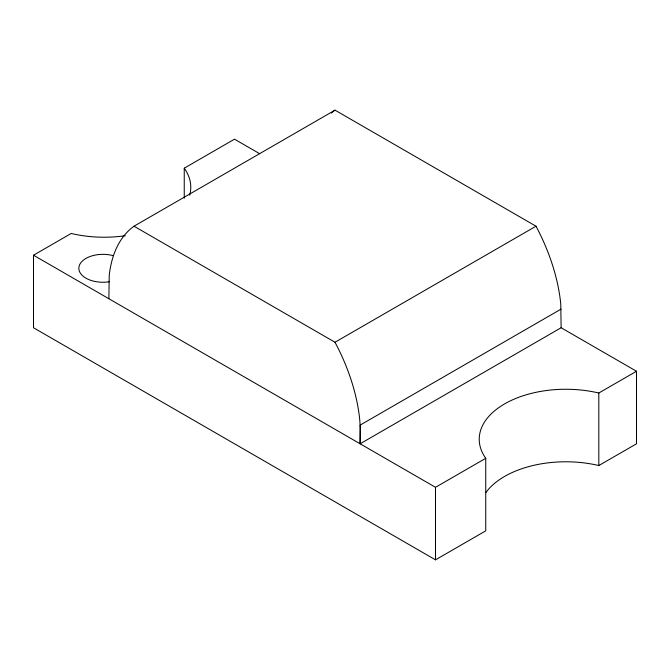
<?xml version="1.0" encoding="UTF-8"?>
<svg xmlns="http://www.w3.org/2000/svg" width="670" height="670" viewBox="0 0 670 670"><rect width="100%" height="100%" fill="white"/><g stroke="black" fill="none" stroke-linecap="round" stroke-linejoin="round"><path stroke-width="1" d="M485.842 492.626A86.606 50.007 0 0 1 598.812 465.55L636.5 443.791L636.5 371.264L561.125 327.747L360.125 443.791L360.343 428.214L359.765 420.057A142.434 82.234 60 0 0 335 342.253L134 226.209A142.434 82.234 60 0 0 109.235 275.412L108.875 298.736M636.5 371.264L598.812 393.022A86.606 50.007 0 0 0 504.594 403.901A86.606 50.007 0 0 0 485.75 458.297L485.75 530.833L435.5 559.844L33.5 327.747L33.5 255.22L71.188 233.462A86.606 50.007 0 0 0 125.282 235.714M184.25 198.228L184.25 168.187L234.5 139.176L259.625 153.681M134 226.209L335 110.156L536 226.209A142.434 82.234 60 0 1 560.765 304.004L561.125 327.747M335 342.253L536 226.209M561.125 309.079L360.125 425.123L360.125 443.791M33.5 255.22L435.5 487.308L485.75 458.297M598.812 393.022L598.812 465.55M435.5 487.308L435.5 559.844M331.349 113.062A142.434 82.234 60 0 1 335 110.156M184.25 168.187A86.606 50.007 0 0 1 189.694 195.104M109.26 281.777A24.162 13.953 0 0 1 78.934 267.079A24.162 13.953 0 0 1 113.222 255.655"/></g></svg>
